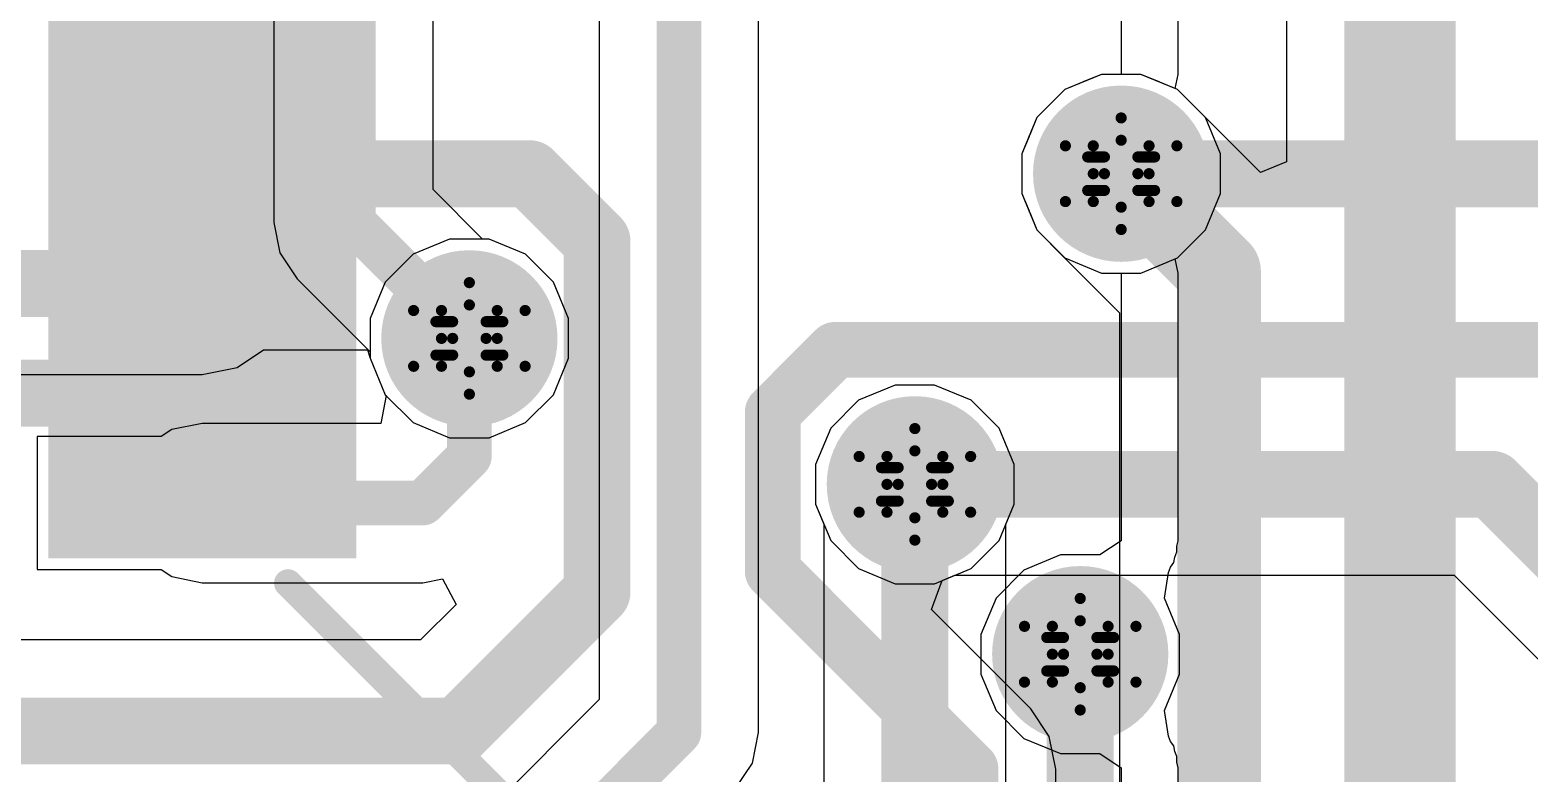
# Model space of a CAD drawing. Header units: inches. Extents: x -2.7 to 10.9, y -2.9 to 7.4.
# Drawn here: x 1.6063 to 1.8752, y -0.2374 to -0.1042 of the extents above; entities that cross this region are included whole.
import ezdxf

# ---------------------------------------------------------------- set-up
doc = ezdxf.new("R2010")
doc.units = ezdxf.units.IN
doc.header["$MEASUREMENT"] = 0
for name, color, linetype in [('Bottom Layer', 5, 'Continuous'), ('Bottom Overlay', 54, 'Continuous'), ('Bottom Paste', 16, 'Continuous'), ('Bottom Solder', 6, 'Continuous'), ('Drill Drawing', 1, 'Continuous'), ('Layer 2', 16, 'Continuous'), ('Layer 3', 76, 'Continuous'), ('Top Layer', 1, 'Continuous'), ('Top Solder', 216, 'Continuous'), ('Via Holes', 16, 'Continuous')]:
    doc.layers.add(name, color=color, linetype=linetype)

# ---------------------------------------------------------------- blocks, each defined once
blk = doc.blocks.new('64_LQFP__10_10__B_129')
at = {"layer": 'Bottom Layer'}
for points in [[(-0.14173, 0.25), (-0.14173, 0.20276), (-0.15354, 0.20276), (-0.15354, 0.25)], [(-0.12205, 0.25), (-0.12205, 0.20276), (-0.13386, 0.20276), (-0.13386, 0.25)], [(-0.10236, 0.25), (-0.10236, 0.20276), (-0.11417, 0.20276), (-0.11417, 0.25)], [(-0.08268, 0.25), (-0.08268, 0.20276), (-0.09449, 0.20276), (-0.09449, 0.25)], [(-0.06299, 0.25), (-0.06299, 0.20276), (-0.0748, 0.20276), (-0.0748, 0.25)]]:
    blk.add_hatch(color=5, dxfattribs=at).paths.add_polyline_path(points)
at = {"layer": 'Bottom Paste'}
for points in [[(-0.14173, 0.25), (-0.14173, 0.20276), (-0.15354, 0.20276), (-0.15354, 0.25)], [(-0.12205, 0.25), (-0.12205, 0.20276), (-0.13386, 0.20276), (-0.13386, 0.25)], [(-0.10236, 0.25), (-0.10236, 0.20276), (-0.11417, 0.20276), (-0.11417, 0.25)], [(-0.08268, 0.25), (-0.08268, 0.20276), (-0.09449, 0.20276), (-0.09449, 0.25)], [(-0.06299, 0.25), (-0.06299, 0.20276), (-0.0748, 0.20276), (-0.0748, 0.25)]]:
    blk.add_hatch(color=16, dxfattribs=at).paths.add_polyline_path(points)
at = {"layer": 'Bottom Solder'}
for points in [[(-0.13773, 0.254), (-0.13773, 0.19876), (-0.15754, 0.19876), (-0.15754, 0.254)], [(-0.11805, 0.254), (-0.11805, 0.19876), (-0.13786, 0.19876), (-0.13786, 0.254)], [(-0.09836, 0.254), (-0.09836, 0.19876), (-0.11817, 0.19876), (-0.11817, 0.254)], [(-0.07868, 0.254), (-0.07868, 0.19876), (-0.09849, 0.19876), (-0.09849, 0.254)], [(-0.05899, 0.254), (-0.05899, 0.19876), (-0.0788, 0.19876), (-0.0788, 0.254)]]:
    blk.add_hatch(color=6, dxfattribs=at).paths.add_polyline_path(points)
at = {"layer": 'Bottom Overlay'}
blk.add_lwpolyline([(-0.162, 0.211, 0.005, 0.005, 0), (-0.208, 0.165, 0.005, 0.005, 0)], format="xyseb", dxfattribs=at)
blk.add_lwpolyline([(-0.16325, 0.211, 0.0025, 0.0025, 1), (-0.16075, 0.211, 0.0025, 0.0025, 1)], format="xyseb", close=True, dxfattribs=at)

msp = doc.modelspace()

# ---------------------------------------------------------------- hatches: boundary and pattern name
at = {"layer": 'Bottom Layer'}
h = msp.add_hatch(color=5, dxfattribs=at)
edge = h.paths.add_edge_path()
edge.add_arc((1.802, -0.12998), 0.01181, 0, 360)
h = msp.add_hatch(color=5, dxfattribs=at)
edge = h.paths.add_edge_path()
edge.add_arc((1.68509, -0.15951), 0.01181, 0, 360)
h = msp.add_hatch(color=5, dxfattribs=at)
edge = h.paths.add_edge_path()
edge.add_arc((1.765, -0.18568), 0.01181, 0, 360)
h = msp.add_hatch(color=5, dxfattribs=at)
edge = h.paths.add_edge_path()
edge.add_arc((1.79466, -0.21614), 0.01181, 0, 360)
at = {"layer": 'Bottom Solder'}
h = msp.add_hatch(color=6, dxfattribs=at)
edge = h.paths.add_edge_path()
edge.add_arc((1.802, -0.12998), 0.01581, 0, 360)
h = msp.add_hatch(color=6, dxfattribs=at)
edge = h.paths.add_edge_path()
edge.add_arc((1.68509, -0.15951), 0.01581, 0, 360)
h = msp.add_hatch(color=6, dxfattribs=at)
edge = h.paths.add_edge_path()
edge.add_arc((1.765, -0.18568), 0.01581, 0, 360)
h = msp.add_hatch(color=6, dxfattribs=at)
edge = h.paths.add_edge_path()
edge.add_arc((1.79466, -0.21614), 0.01581, 0, 360)
at = {"layer": 'Layer 2'}
h = msp.add_hatch(color=16, dxfattribs=at)
edge = h.paths.add_edge_path()
edge.add_arc((1.802, -0.12998), 0.01181, 0, 360)
h = msp.add_hatch(color=16, dxfattribs=at)
edge = h.paths.add_edge_path()
edge.add_arc((1.68509, -0.15951), 0.01181, 0, 360)
h = msp.add_hatch(color=16, dxfattribs=at)
edge = h.paths.add_edge_path()
edge.add_arc((1.765, -0.18568), 0.01181, 0, 360)
h = msp.add_hatch(color=16, dxfattribs=at)
edge = h.paths.add_edge_path()
edge.add_arc((1.79466, -0.21614), 0.01181, 0, 360)
at = {"layer": 'Layer 3'}
h = msp.add_hatch(color=76, dxfattribs=at)
edge = h.paths.add_edge_path()
edge.add_arc((1.802, -0.12998), 0.01181, 0, 360)
h = msp.add_hatch(color=76, dxfattribs=at)
edge = h.paths.add_edge_path()
edge.add_arc((1.68509, -0.15951), 0.01181, 0, 360)
h = msp.add_hatch(color=76, dxfattribs=at)
edge = h.paths.add_edge_path()
edge.add_arc((1.765, -0.18568), 0.01181, 0, 360)
h = msp.add_hatch(color=76, dxfattribs=at)
edge = h.paths.add_edge_path()
edge.add_arc((1.79466, -0.21614), 0.01181, 0, 360)
at = {"layer": 'Top Layer'}
h = msp.add_hatch(color=1, dxfattribs=at)
edge = h.paths.add_edge_path()
edge.add_arc((1.802, -0.12998), 0.01181, 0, 360)
h = msp.add_hatch(color=1, dxfattribs=at)
edge = h.paths.add_edge_path()
edge.add_arc((1.68509, -0.15951), 0.01181, 0, 360)
h = msp.add_hatch(color=1, dxfattribs=at)
edge = h.paths.add_edge_path()
edge.add_arc((1.765, -0.18568), 0.01181, 0, 360)
h = msp.add_hatch(color=1, dxfattribs=at)
edge = h.paths.add_edge_path()
edge.add_arc((1.79466, -0.21614), 0.01181, 0, 360)
at = {"layer": 'Top Solder'}
h = msp.add_hatch(color=216, dxfattribs=at)
edge = h.paths.add_edge_path()
edge.add_arc((1.802, -0.12998), 0.01581, 0, 360)
h = msp.add_hatch(color=216, dxfattribs=at)
edge = h.paths.add_edge_path()
edge.add_arc((1.68509, -0.15951), 0.01581, 0, 360)
h = msp.add_hatch(color=216, dxfattribs=at)
edge = h.paths.add_edge_path()
edge.add_arc((1.765, -0.18568), 0.01581, 0, 360)
h = msp.add_hatch(color=216, dxfattribs=at)
edge = h.paths.add_edge_path()
edge.add_arc((1.79466, -0.21614), 0.01581, 0, 360)
at = {"layer": 'Via Holes'}
h = msp.add_hatch(color=7, dxfattribs=at)
edge = h.paths.add_edge_path()
edge.add_arc((1.802, -0.12998), 0.00591, 0, 360)
h = msp.add_hatch(color=7, dxfattribs=at)
edge = h.paths.add_edge_path()
edge.add_arc((1.68509, -0.15951), 0.00591, 0, 360)
h = msp.add_hatch(color=7, dxfattribs=at)
edge = h.paths.add_edge_path()
edge.add_arc((1.765, -0.18568), 0.00591, 0, 360)
h = msp.add_hatch(color=7, dxfattribs=at)
edge = h.paths.add_edge_path()
edge.add_arc((1.79466, -0.21614), 0.00591, 0, 360)

# ---------------------------------------------------------------- linework, layer by layer
at = {"layer": 'Bottom Layer'}
for p, q in [((1.64342, -0.16474), (1.64816, -0.16157)), ((1.64816, -0.16157), (1.6668, -0.16157)), ((1.6668, -0.16157), (1.66727, -0.16306)), ((1.66727, -0.16306), (1.66999, -0.1696)), ((1.57356, -0.16598), (1.63718, -0.16598)), ((1.63718, -0.16598), (1.64342, -0.16474)), ((1.67015, -0.16976), (1.66921, -0.17476)), ((1.66999, -0.1696), (1.67015, -0.16976)), ((1.63718, -0.17476), (1.63172, -0.17585)), ((1.66921, -0.17476), (1.63718, -0.17476)), ((1.6298, -0.17713), (1.60756, -0.17713)), ((1.60756, -0.17713), (1.60756, -0.20094)), ((1.63172, -0.17585), (1.6298, -0.17713)), ((1.60756, -0.20094), (1.6298, -0.20094)), ((1.6298, -0.20094), (1.63172, -0.20223)), ((1.63172, -0.20223), (1.63718, -0.20331)), ((1.63718, -0.20331), (1.67673, -0.20331)), ((1.67673, -0.20331), (1.68025, -0.20261)), ((1.67673, -0.20331), (1.67673, -0.20331)), ((1.68025, -0.20261), (1.68272, -0.20722)), ((1.768, -0.20811), (1.76989, -0.20293)), ((1.76989, -0.20293), (1.77216, -0.20199)), ((1.77216, -0.20199), (1.86175, -0.20199)), ((1.86175, -0.20199), (1.87677, -0.21701)), ((1.68272, -0.20722), (1.67635, -0.21358)), ((1.78579, -0.22591), (1.768, -0.20811)), ((1.67635, -0.21358), (1.49018, -0.21358)), ((1.7891, -0.23087), (1.78579, -0.22591)), ((1.79027, -0.23672), (1.7891, -0.23087)), ((1.79027, -0.26778), (1.79027, -0.23672))]:
    msp.add_line(p, q, dxfattribs=at)
for points in [[(1.63718, -0.12998, 0.012, 0.012, 0), (1.6959, -0.12998, 0.012, 0.012, 0)], [(1.6959, -0.12998, 0.012, 0.012, 0), (1.70798, -0.14207, 0.012, 0.012, 0)], [(1.802, -0.12998, 0.012, 0.012, 0), (1.90216, -0.12998, 0.012, 0.012, 0)], [(1.70798, -0.20502, 0.012, 0.012, 0), (1.70798, -0.14207, 0.012, 0.012, 0)], [(1.55856, -0.14967, 0.012, 0.012, 0), (1.63718, -0.14967, 0.012, 0.012, 0)], [(1.68509, -0.18068, 0.008, 0.008, 0), (1.68509, -0.15951, 0.008, 0.008, 0)], [(1.7395, -0.17278, 0.01, 0.01, 0), (1.75071, -0.16156, 0.01, 0.01, 0)], [(1.75071, -0.16156, 0.01, 0.01, 0), (2.02798, -0.16156, 0.01, 0.01, 0)], [(1.599, -0.16935, 0.012, 0.012, 0), (1.63718, -0.16935, 0.012, 0.012, 0)], [(1.7395, -0.20124, 0.01, 0.01, 0), (1.7395, -0.17278, 0.01, 0.01, 0)], [(1.67673, -0.18904, 0.008, 0.008, 0), (1.68509, -0.18068, 0.008, 0.008, 0)], [(1.765, -0.18568, 0.012, 0.012, 0), (1.86851, -0.18568, 0.012, 0.012, 0)], [(1.86851, -0.18568, 0.012, 0.012, 0), (1.89309, -0.21026, 0.012, 0.012, 0)], [(1.63718, -0.18904, 0.008, 0.008, 0), (1.67673, -0.18904, 0.008, 0.008, 0)], [(1.7395, -0.20124, 0.01, 0.01, 0), (1.77498, -0.23672, 0.01, 0.01, 0)], [(1.68311, -0.2299, 0.012, 0.012, 0), (1.70798, -0.20502, 0.012, 0.012, 0)], [(1.79466, -0.26778, 0.012, 0.012, 0), (1.79466, -0.21614, 0.012, 0.012, 0)], [(1.48342, -0.2299, 0.012, 0.012, 0), (1.68311, -0.2299, 0.012, 0.012, 0)], [(1.77498, -0.26778, 0.01, 0.01, 0), (1.77498, -0.23672, 0.01, 0.01, 0)]]:
    msp.add_lwpolyline(points, format="xyseb", dxfattribs=at)
for points in [[(1.63418, -0.12998, 0.006, 0.006, 1), (1.64018, -0.12998, 0.006, 0.006, 1)], [(1.6929, -0.12998, 0.006, 0.006, 1), (1.6989, -0.12998, 0.006, 0.006, 1)], [(1.6929, -0.12998, 0.006, 0.006, 1), (1.6989, -0.12998, 0.006, 0.006, 1)], [(1.799, -0.12998, 0.006, 0.006, 1), (1.805, -0.12998, 0.006, 0.006, 1)], [(1.70498, -0.14207, 0.006, 0.006, 1), (1.71098, -0.14207, 0.006, 0.006, 1)], [(1.70498, -0.14207, 0.006, 0.006, 1), (1.71098, -0.14207, 0.006, 0.006, 1)], [(1.63418, -0.14967, 0.006, 0.006, 1), (1.64018, -0.14967, 0.006, 0.006, 1)], [(1.68309, -0.15951, 0.004, 0.004, 1), (1.68709, -0.15951, 0.004, 0.004, 1)], [(1.74821, -0.16156, 0.005, 0.005, 1), (1.75321, -0.16156, 0.005, 0.005, 1)], [(1.74821, -0.16156, 0.005, 0.005, 1), (1.75321, -0.16156, 0.005, 0.005, 1)], [(1.63418, -0.16935, 0.006, 0.006, 1), (1.64018, -0.16935, 0.006, 0.006, 1)], [(1.737, -0.17278, 0.005, 0.005, 1), (1.742, -0.17278, 0.005, 0.005, 1)], [(1.737, -0.17278, 0.005, 0.005, 1), (1.742, -0.17278, 0.005, 0.005, 1)], [(1.68309, -0.18068, 0.004, 0.004, 1), (1.68709, -0.18068, 0.004, 0.004, 1)], [(1.68309, -0.18068, 0.004, 0.004, 1), (1.68709, -0.18068, 0.004, 0.004, 1)], [(1.762, -0.18568, 0.006, 0.006, 1), (1.768, -0.18568, 0.006, 0.006, 1)], [(1.86551, -0.18568, 0.006, 0.006, 1), (1.87151, -0.18568, 0.006, 0.006, 1)], [(1.86551, -0.18568, 0.006, 0.006, 1), (1.87151, -0.18568, 0.006, 0.006, 1)], [(1.63518, -0.18904, 0.004, 0.004, 1), (1.63918, -0.18904, 0.004, 0.004, 1)], [(1.67473, -0.18904, 0.004, 0.004, 1), (1.67873, -0.18904, 0.004, 0.004, 1)], [(1.67473, -0.18904, 0.004, 0.004, 1), (1.67873, -0.18904, 0.004, 0.004, 1)], [(1.737, -0.20124, 0.005, 0.005, 1), (1.742, -0.20124, 0.005, 0.005, 1)], [(1.737, -0.20124, 0.005, 0.005, 1), (1.742, -0.20124, 0.005, 0.005, 1)], [(1.70498, -0.20502, 0.006, 0.006, 1), (1.71098, -0.20502, 0.006, 0.006, 1)], [(1.70498, -0.20502, 0.006, 0.006, 1), (1.71098, -0.20502, 0.006, 0.006, 1)], [(1.79166, -0.21614, 0.006, 0.006, 1), (1.79766, -0.21614, 0.006, 0.006, 1)], [(1.68011, -0.2299, 0.006, 0.006, 1), (1.68611, -0.2299, 0.006, 0.006, 1)], [(1.68011, -0.2299, 0.006, 0.006, 1), (1.68611, -0.2299, 0.006, 0.006, 1)], [(1.77248, -0.23672, 0.005, 0.005, 1), (1.77748, -0.23672, 0.005, 0.005, 1)], [(1.77248, -0.23672, 0.005, 0.005, 1), (1.77748, -0.23672, 0.005, 0.005, 1)]]:
    msp.add_lwpolyline(points, format="xyseb", close=True, dxfattribs=at)
at = {"layer": 'Drill Drawing'}
for points in [[(1.797, -0.12498, 0.002, 0.002, 0), (1.802, -0.11998, 0.002, 0.002, 0)], [(1.802, -0.11998, 0.002, 0.002, 0), (1.807, -0.12498, 0.002, 0.002, 0)], [(1.799, -0.12698, 0.002, 0.002, 0), (1.802, -0.12398, 0.002, 0.002, 0)], [(1.802, -0.12398, 0.002, 0.002, 0), (1.805, -0.12698, 0.002, 0.002, 0)], [(1.792, -0.12498, 0.002, 0.002, 0), (1.797, -0.12998, 0.002, 0.002, 0)], [(1.792, -0.12498, 0.002, 0.002, 0), (1.797, -0.12498, 0.002, 0.002, 0)], [(1.796, -0.12698, 0.002, 0.002, 0), (1.799, -0.12998, 0.002, 0.002, 0)], [(1.796, -0.12698, 0.002, 0.002, 0), (1.799, -0.12698, 0.002, 0.002, 0)], [(1.805, -0.12698, 0.002, 0.002, 0), (1.808, -0.12698, 0.002, 0.002, 0)], [(1.805, -0.12998, 0.002, 0.002, 0), (1.808, -0.12698, 0.002, 0.002, 0)], [(1.807, -0.12498, 0.002, 0.002, 0), (1.812, -0.12498, 0.002, 0.002, 0)], [(1.807, -0.12998, 0.002, 0.002, 0), (1.812, -0.12498, 0.002, 0.002, 0)], [(1.792, -0.13498, 0.002, 0.002, 0), (1.797, -0.12998, 0.002, 0.002, 0)], [(1.796, -0.13298, 0.002, 0.002, 0), (1.799, -0.12998, 0.002, 0.002, 0)], [(1.805, -0.12998, 0.002, 0.002, 0), (1.808, -0.13298, 0.002, 0.002, 0)], [(1.807, -0.12998, 0.002, 0.002, 0), (1.812, -0.13498, 0.002, 0.002, 0)], [(1.792, -0.13498, 0.002, 0.002, 0), (1.797, -0.13498, 0.002, 0.002, 0)], [(1.796, -0.13298, 0.002, 0.002, 0), (1.799, -0.13298, 0.002, 0.002, 0)], [(1.797, -0.13498, 0.002, 0.002, 0), (1.802, -0.13998, 0.002, 0.002, 0)], [(1.799, -0.13298, 0.002, 0.002, 0), (1.802, -0.13598, 0.002, 0.002, 0)], [(1.802, -0.13598, 0.002, 0.002, 0), (1.805, -0.13298, 0.002, 0.002, 0)], [(1.802, -0.13998, 0.002, 0.002, 0), (1.807, -0.13498, 0.002, 0.002, 0)], [(1.805, -0.13298, 0.002, 0.002, 0), (1.808, -0.13298, 0.002, 0.002, 0)], [(1.807, -0.13498, 0.002, 0.002, 0), (1.812, -0.13498, 0.002, 0.002, 0)], [(1.68009, -0.15451, 0.002, 0.002, 0), (1.68509, -0.14951, 0.002, 0.002, 0)], [(1.68509, -0.14951, 0.002, 0.002, 0), (1.69009, -0.15451, 0.002, 0.002, 0)], [(1.68209, -0.15651, 0.002, 0.002, 0), (1.68509, -0.15351, 0.002, 0.002, 0)], [(1.68509, -0.15351, 0.002, 0.002, 0), (1.68809, -0.15651, 0.002, 0.002, 0)], [(1.67509, -0.15451, 0.002, 0.002, 0), (1.68009, -0.15951, 0.002, 0.002, 0)], [(1.67509, -0.15451, 0.002, 0.002, 0), (1.68009, -0.15451, 0.002, 0.002, 0)], [(1.67909, -0.15651, 0.002, 0.002, 0), (1.68209, -0.15951, 0.002, 0.002, 0)], [(1.67909, -0.15651, 0.002, 0.002, 0), (1.68209, -0.15651, 0.002, 0.002, 0)], [(1.68809, -0.15651, 0.002, 0.002, 0), (1.69109, -0.15651, 0.002, 0.002, 0)], [(1.68809, -0.15951, 0.002, 0.002, 0), (1.69109, -0.15651, 0.002, 0.002, 0)], [(1.69009, -0.15451, 0.002, 0.002, 0), (1.69509, -0.15451, 0.002, 0.002, 0)], [(1.69009, -0.15951, 0.002, 0.002, 0), (1.69509, -0.15451, 0.002, 0.002, 0)], [(1.67509, -0.16451, 0.002, 0.002, 0), (1.68009, -0.15951, 0.002, 0.002, 0)], [(1.67909, -0.16251, 0.002, 0.002, 0), (1.68209, -0.15951, 0.002, 0.002, 0)], [(1.68809, -0.15951, 0.002, 0.002, 0), (1.69109, -0.16251, 0.002, 0.002, 0)], [(1.69009, -0.15951, 0.002, 0.002, 0), (1.69509, -0.16451, 0.002, 0.002, 0)], [(1.67509, -0.16451, 0.002, 0.002, 0), (1.68009, -0.16451, 0.002, 0.002, 0)], [(1.67909, -0.16251, 0.002, 0.002, 0), (1.68209, -0.16251, 0.002, 0.002, 0)], [(1.68009, -0.16451, 0.002, 0.002, 0), (1.68509, -0.16951, 0.002, 0.002, 0)], [(1.68209, -0.16251, 0.002, 0.002, 0), (1.68509, -0.16551, 0.002, 0.002, 0)], [(1.68509, -0.16551, 0.002, 0.002, 0), (1.68809, -0.16251, 0.002, 0.002, 0)], [(1.68509, -0.16951, 0.002, 0.002, 0), (1.69009, -0.16451, 0.002, 0.002, 0)], [(1.68809, -0.16251, 0.002, 0.002, 0), (1.69109, -0.16251, 0.002, 0.002, 0)], [(1.69009, -0.16451, 0.002, 0.002, 0), (1.69509, -0.16451, 0.002, 0.002, 0)], [(1.76, -0.18068, 0.002, 0.002, 0), (1.765, -0.17568, 0.002, 0.002, 0)], [(1.765, -0.17568, 0.002, 0.002, 0), (1.77, -0.18068, 0.002, 0.002, 0)], [(1.755, -0.18068, 0.002, 0.002, 0), (1.76, -0.18568, 0.002, 0.002, 0)], [(1.755, -0.18068, 0.002, 0.002, 0), (1.76, -0.18068, 0.002, 0.002, 0)], [(1.762, -0.18268, 0.002, 0.002, 0), (1.765, -0.17968, 0.002, 0.002, 0)], [(1.765, -0.17968, 0.002, 0.002, 0), (1.768, -0.18268, 0.002, 0.002, 0)], [(1.77, -0.18068, 0.002, 0.002, 0), (1.775, -0.18068, 0.002, 0.002, 0)], [(1.77, -0.18568, 0.002, 0.002, 0), (1.775, -0.18068, 0.002, 0.002, 0)], [(1.759, -0.18268, 0.002, 0.002, 0), (1.762, -0.18568, 0.002, 0.002, 0)], [(1.759, -0.18268, 0.002, 0.002, 0), (1.762, -0.18268, 0.002, 0.002, 0)], [(1.768, -0.18268, 0.002, 0.002, 0), (1.771, -0.18268, 0.002, 0.002, 0)], [(1.768, -0.18568, 0.002, 0.002, 0), (1.771, -0.18268, 0.002, 0.002, 0)], [(1.755, -0.19068, 0.002, 0.002, 0), (1.76, -0.18568, 0.002, 0.002, 0)], [(1.759, -0.18868, 0.002, 0.002, 0), (1.762, -0.18568, 0.002, 0.002, 0)], [(1.768, -0.18568, 0.002, 0.002, 0), (1.771, -0.18868, 0.002, 0.002, 0)], [(1.77, -0.18568, 0.002, 0.002, 0), (1.775, -0.19068, 0.002, 0.002, 0)], [(1.759, -0.18868, 0.002, 0.002, 0), (1.762, -0.18868, 0.002, 0.002, 0)], [(1.762, -0.18868, 0.002, 0.002, 0), (1.765, -0.19168, 0.002, 0.002, 0)], [(1.765, -0.19168, 0.002, 0.002, 0), (1.768, -0.18868, 0.002, 0.002, 0)], [(1.768, -0.18868, 0.002, 0.002, 0), (1.771, -0.18868, 0.002, 0.002, 0)], [(1.755, -0.19068, 0.002, 0.002, 0), (1.76, -0.19068, 0.002, 0.002, 0)], [(1.76, -0.19068, 0.002, 0.002, 0), (1.765, -0.19568, 0.002, 0.002, 0)], [(1.765, -0.19568, 0.002, 0.002, 0), (1.77, -0.19068, 0.002, 0.002, 0)], [(1.77, -0.19068, 0.002, 0.002, 0), (1.775, -0.19068, 0.002, 0.002, 0)], [(1.78966, -0.21114, 0.002, 0.002, 0), (1.79466, -0.20614, 0.002, 0.002, 0)], [(1.79466, -0.20614, 0.002, 0.002, 0), (1.79966, -0.21114, 0.002, 0.002, 0)], [(1.79166, -0.21314, 0.002, 0.002, 0), (1.79466, -0.21014, 0.002, 0.002, 0)], [(1.79466, -0.21014, 0.002, 0.002, 0), (1.79766, -0.21314, 0.002, 0.002, 0)], [(1.78466, -0.21114, 0.002, 0.002, 0), (1.78966, -0.21614, 0.002, 0.002, 0)], [(1.78466, -0.21114, 0.002, 0.002, 0), (1.78966, -0.21114, 0.002, 0.002, 0)], [(1.78866, -0.21314, 0.002, 0.002, 0), (1.79166, -0.21614, 0.002, 0.002, 0)], [(1.78866, -0.21314, 0.002, 0.002, 0), (1.79166, -0.21314, 0.002, 0.002, 0)], [(1.79766, -0.21314, 0.002, 0.002, 0), (1.80066, -0.21314, 0.002, 0.002, 0)], [(1.79766, -0.21614, 0.002, 0.002, 0), (1.80066, -0.21314, 0.002, 0.002, 0)], [(1.79966, -0.21114, 0.002, 0.002, 0), (1.80466, -0.21114, 0.002, 0.002, 0)], [(1.79966, -0.21614, 0.002, 0.002, 0), (1.80466, -0.21114, 0.002, 0.002, 0)], [(1.78466, -0.22114, 0.002, 0.002, 0), (1.78966, -0.21614, 0.002, 0.002, 0)], [(1.78866, -0.21914, 0.002, 0.002, 0), (1.79166, -0.21614, 0.002, 0.002, 0)], [(1.79766, -0.21614, 0.002, 0.002, 0), (1.80066, -0.21914, 0.002, 0.002, 0)], [(1.79966, -0.21614, 0.002, 0.002, 0), (1.80466, -0.22114, 0.002, 0.002, 0)], [(1.78466, -0.22114, 0.002, 0.002, 0), (1.78966, -0.22114, 0.002, 0.002, 0)], [(1.78866, -0.21914, 0.002, 0.002, 0), (1.79166, -0.21914, 0.002, 0.002, 0)], [(1.78966, -0.22114, 0.002, 0.002, 0), (1.79466, -0.22614, 0.002, 0.002, 0)], [(1.79166, -0.21914, 0.002, 0.002, 0), (1.79466, -0.22214, 0.002, 0.002, 0)], [(1.79466, -0.22214, 0.002, 0.002, 0), (1.79766, -0.21914, 0.002, 0.002, 0)], [(1.79466, -0.22614, 0.002, 0.002, 0), (1.79966, -0.22114, 0.002, 0.002, 0)], [(1.79766, -0.21914, 0.002, 0.002, 0), (1.80066, -0.21914, 0.002, 0.002, 0)], [(1.79966, -0.22114, 0.002, 0.002, 0), (1.80466, -0.22114, 0.002, 0.002, 0)]]:
    msp.add_lwpolyline(points, format="xyseb", dxfattribs=at)
for points in [[(1.8015, -0.11998, 0.001, 0.001, 1), (1.8025, -0.11998, 0.001, 0.001, 1)], [(1.8015, -0.11998, 0.001, 0.001, 1), (1.8025, -0.11998, 0.001, 0.001, 1)], [(1.8015, -0.12398, 0.001, 0.001, 1), (1.8025, -0.12398, 0.001, 0.001, 1)], [(1.8015, -0.12398, 0.001, 0.001, 1), (1.8025, -0.12398, 0.001, 0.001, 1)], [(1.7915, -0.12498, 0.001, 0.001, 1), (1.7925, -0.12498, 0.001, 0.001, 1)], [(1.7915, -0.12498, 0.001, 0.001, 1), (1.7925, -0.12498, 0.001, 0.001, 1)], [(1.7955, -0.12698, 0.001, 0.001, 1), (1.7965, -0.12698, 0.001, 0.001, 1)], [(1.7955, -0.12698, 0.001, 0.001, 1), (1.7965, -0.12698, 0.001, 0.001, 1)], [(1.7965, -0.12498, 0.001, 0.001, 1), (1.7975, -0.12498, 0.001, 0.001, 1)], [(1.7965, -0.12498, 0.001, 0.001, 1), (1.7975, -0.12498, 0.001, 0.001, 1)], [(1.7985, -0.12698, 0.001, 0.001, 1), (1.7995, -0.12698, 0.001, 0.001, 1)], [(1.7985, -0.12698, 0.001, 0.001, 1), (1.7995, -0.12698, 0.001, 0.001, 1)], [(1.8045, -0.12698, 0.001, 0.001, 1), (1.8055, -0.12698, 0.001, 0.001, 1)], [(1.8045, -0.12698, 0.001, 0.001, 1), (1.8055, -0.12698, 0.001, 0.001, 1)], [(1.8065, -0.12498, 0.001, 0.001, 1), (1.8075, -0.12498, 0.001, 0.001, 1)], [(1.8065, -0.12498, 0.001, 0.001, 1), (1.8075, -0.12498, 0.001, 0.001, 1)], [(1.8075, -0.12698, 0.001, 0.001, 1), (1.8085, -0.12698, 0.001, 0.001, 1)], [(1.8075, -0.12698, 0.001, 0.001, 1), (1.8085, -0.12698, 0.001, 0.001, 1)], [(1.8115, -0.12498, 0.001, 0.001, 1), (1.8125, -0.12498, 0.001, 0.001, 1)], [(1.8115, -0.12498, 0.001, 0.001, 1), (1.8125, -0.12498, 0.001, 0.001, 1)], [(1.7965, -0.12998, 0.001, 0.001, 1), (1.7975, -0.12998, 0.001, 0.001, 1)], [(1.7965, -0.12998, 0.001, 0.001, 1), (1.7975, -0.12998, 0.001, 0.001, 1)], [(1.7985, -0.12998, 0.001, 0.001, 1), (1.7995, -0.12998, 0.001, 0.001, 1)], [(1.7985, -0.12998, 0.001, 0.001, 1), (1.7995, -0.12998, 0.001, 0.001, 1)], [(1.8045, -0.12998, 0.001, 0.001, 1), (1.8055, -0.12998, 0.001, 0.001, 1)], [(1.8045, -0.12998, 0.001, 0.001, 1), (1.8055, -0.12998, 0.001, 0.001, 1)], [(1.8065, -0.12998, 0.001, 0.001, 1), (1.8075, -0.12998, 0.001, 0.001, 1)], [(1.8065, -0.12998, 0.001, 0.001, 1), (1.8075, -0.12998, 0.001, 0.001, 1)], [(1.7915, -0.13498, 0.001, 0.001, 1), (1.7925, -0.13498, 0.001, 0.001, 1)], [(1.7915, -0.13498, 0.001, 0.001, 1), (1.7925, -0.13498, 0.001, 0.001, 1)], [(1.7955, -0.13298, 0.001, 0.001, 1), (1.7965, -0.13298, 0.001, 0.001, 1)], [(1.7955, -0.13298, 0.001, 0.001, 1), (1.7965, -0.13298, 0.001, 0.001, 1)], [(1.7965, -0.13498, 0.001, 0.001, 1), (1.7975, -0.13498, 0.001, 0.001, 1)], [(1.7965, -0.13498, 0.001, 0.001, 1), (1.7975, -0.13498, 0.001, 0.001, 1)], [(1.7985, -0.13298, 0.001, 0.001, 1), (1.7995, -0.13298, 0.001, 0.001, 1)], [(1.7985, -0.13298, 0.001, 0.001, 1), (1.7995, -0.13298, 0.001, 0.001, 1)], [(1.8045, -0.13298, 0.001, 0.001, 1), (1.8055, -0.13298, 0.001, 0.001, 1)], [(1.8045, -0.13298, 0.001, 0.001, 1), (1.8055, -0.13298, 0.001, 0.001, 1)], [(1.8065, -0.13498, 0.001, 0.001, 1), (1.8075, -0.13498, 0.001, 0.001, 1)], [(1.8065, -0.13498, 0.001, 0.001, 1), (1.8075, -0.13498, 0.001, 0.001, 1)], [(1.8075, -0.13298, 0.001, 0.001, 1), (1.8085, -0.13298, 0.001, 0.001, 1)], [(1.8075, -0.13298, 0.001, 0.001, 1), (1.8085, -0.13298, 0.001, 0.001, 1)], [(1.8115, -0.13498, 0.001, 0.001, 1), (1.8125, -0.13498, 0.001, 0.001, 1)], [(1.8115, -0.13498, 0.001, 0.001, 1), (1.8125, -0.13498, 0.001, 0.001, 1)], [(1.8015, -0.13598, 0.001, 0.001, 1), (1.8025, -0.13598, 0.001, 0.001, 1)], [(1.8015, -0.13598, 0.001, 0.001, 1), (1.8025, -0.13598, 0.001, 0.001, 1)], [(1.8015, -0.13998, 0.001, 0.001, 1), (1.8025, -0.13998, 0.001, 0.001, 1)], [(1.8015, -0.13998, 0.001, 0.001, 1), (1.8025, -0.13998, 0.001, 0.001, 1)], [(1.68459, -0.14951, 0.001, 0.001, 1), (1.68559, -0.14951, 0.001, 0.001, 1)], [(1.68459, -0.14951, 0.001, 0.001, 1), (1.68559, -0.14951, 0.001, 0.001, 1)], [(1.68459, -0.15351, 0.001, 0.001, 1), (1.68559, -0.15351, 0.001, 0.001, 1)], [(1.68459, -0.15351, 0.001, 0.001, 1), (1.68559, -0.15351, 0.001, 0.001, 1)], [(1.67459, -0.15451, 0.001, 0.001, 1), (1.67559, -0.15451, 0.001, 0.001, 1)], [(1.67459, -0.15451, 0.001, 0.001, 1), (1.67559, -0.15451, 0.001, 0.001, 1)], [(1.67859, -0.15651, 0.001, 0.001, 1), (1.67959, -0.15651, 0.001, 0.001, 1)], [(1.67859, -0.15651, 0.001, 0.001, 1), (1.67959, -0.15651, 0.001, 0.001, 1)], [(1.67959, -0.15451, 0.001, 0.001, 1), (1.68059, -0.15451, 0.001, 0.001, 1)], [(1.67959, -0.15451, 0.001, 0.001, 1), (1.68059, -0.15451, 0.001, 0.001, 1)], [(1.68159, -0.15651, 0.001, 0.001, 1), (1.68259, -0.15651, 0.001, 0.001, 1)], [(1.68159, -0.15651, 0.001, 0.001, 1), (1.68259, -0.15651, 0.001, 0.001, 1)], [(1.68759, -0.15651, 0.001, 0.001, 1), (1.68859, -0.15651, 0.001, 0.001, 1)], [(1.68759, -0.15651, 0.001, 0.001, 1), (1.68859, -0.15651, 0.001, 0.001, 1)], [(1.68959, -0.15451, 0.001, 0.001, 1), (1.69059, -0.15451, 0.001, 0.001, 1)], [(1.68959, -0.15451, 0.001, 0.001, 1), (1.69059, -0.15451, 0.001, 0.001, 1)], [(1.69059, -0.15651, 0.001, 0.001, 1), (1.69159, -0.15651, 0.001, 0.001, 1)], [(1.69059, -0.15651, 0.001, 0.001, 1), (1.69159, -0.15651, 0.001, 0.001, 1)], [(1.69459, -0.15451, 0.001, 0.001, 1), (1.69559, -0.15451, 0.001, 0.001, 1)], [(1.69459, -0.15451, 0.001, 0.001, 1), (1.69559, -0.15451, 0.001, 0.001, 1)], [(1.67959, -0.15951, 0.001, 0.001, 1), (1.68059, -0.15951, 0.001, 0.001, 1)], [(1.67959, -0.15951, 0.001, 0.001, 1), (1.68059, -0.15951, 0.001, 0.001, 1)], [(1.68159, -0.15951, 0.001, 0.001, 1), (1.68259, -0.15951, 0.001, 0.001, 1)], [(1.68159, -0.15951, 0.001, 0.001, 1), (1.68259, -0.15951, 0.001, 0.001, 1)], [(1.68759, -0.15951, 0.001, 0.001, 1), (1.68859, -0.15951, 0.001, 0.001, 1)], [(1.68759, -0.15951, 0.001, 0.001, 1), (1.68859, -0.15951, 0.001, 0.001, 1)], [(1.68959, -0.15951, 0.001, 0.001, 1), (1.69059, -0.15951, 0.001, 0.001, 1)], [(1.68959, -0.15951, 0.001, 0.001, 1), (1.69059, -0.15951, 0.001, 0.001, 1)], [(1.67459, -0.16451, 0.001, 0.001, 1), (1.67559, -0.16451, 0.001, 0.001, 1)], [(1.67459, -0.16451, 0.001, 0.001, 1), (1.67559, -0.16451, 0.001, 0.001, 1)], [(1.67859, -0.16251, 0.001, 0.001, 1), (1.67959, -0.16251, 0.001, 0.001, 1)], [(1.67859, -0.16251, 0.001, 0.001, 1), (1.67959, -0.16251, 0.001, 0.001, 1)], [(1.67959, -0.16451, 0.001, 0.001, 1), (1.68059, -0.16451, 0.001, 0.001, 1)], [(1.67959, -0.16451, 0.001, 0.001, 1), (1.68059, -0.16451, 0.001, 0.001, 1)], [(1.68159, -0.16251, 0.001, 0.001, 1), (1.68259, -0.16251, 0.001, 0.001, 1)], [(1.68159, -0.16251, 0.001, 0.001, 1), (1.68259, -0.16251, 0.001, 0.001, 1)], [(1.68759, -0.16251, 0.001, 0.001, 1), (1.68859, -0.16251, 0.001, 0.001, 1)], [(1.68759, -0.16251, 0.001, 0.001, 1), (1.68859, -0.16251, 0.001, 0.001, 1)], [(1.68959, -0.16451, 0.001, 0.001, 1), (1.69059, -0.16451, 0.001, 0.001, 1)], [(1.68959, -0.16451, 0.001, 0.001, 1), (1.69059, -0.16451, 0.001, 0.001, 1)], [(1.69059, -0.16251, 0.001, 0.001, 1), (1.69159, -0.16251, 0.001, 0.001, 1)], [(1.69059, -0.16251, 0.001, 0.001, 1), (1.69159, -0.16251, 0.001, 0.001, 1)], [(1.69459, -0.16451, 0.001, 0.001, 1), (1.69559, -0.16451, 0.001, 0.001, 1)], [(1.69459, -0.16451, 0.001, 0.001, 1), (1.69559, -0.16451, 0.001, 0.001, 1)], [(1.68459, -0.16551, 0.001, 0.001, 1), (1.68559, -0.16551, 0.001, 0.001, 1)], [(1.68459, -0.16551, 0.001, 0.001, 1), (1.68559, -0.16551, 0.001, 0.001, 1)], [(1.68459, -0.16951, 0.001, 0.001, 1), (1.68559, -0.16951, 0.001, 0.001, 1)], [(1.68459, -0.16951, 0.001, 0.001, 1), (1.68559, -0.16951, 0.001, 0.001, 1)], [(1.7645, -0.17568, 0.001, 0.001, 1), (1.7655, -0.17568, 0.001, 0.001, 1)], [(1.7645, -0.17568, 0.001, 0.001, 1), (1.7655, -0.17568, 0.001, 0.001, 1)], [(1.7545, -0.18068, 0.001, 0.001, 1), (1.7555, -0.18068, 0.001, 0.001, 1)], [(1.7545, -0.18068, 0.001, 0.001, 1), (1.7555, -0.18068, 0.001, 0.001, 1)], [(1.7595, -0.18068, 0.001, 0.001, 1), (1.7605, -0.18068, 0.001, 0.001, 1)], [(1.7595, -0.18068, 0.001, 0.001, 1), (1.7605, -0.18068, 0.001, 0.001, 1)], [(1.7645, -0.17968, 0.001, 0.001, 1), (1.7655, -0.17968, 0.001, 0.001, 1)], [(1.7645, -0.17968, 0.001, 0.001, 1), (1.7655, -0.17968, 0.001, 0.001, 1)], [(1.7695, -0.18068, 0.001, 0.001, 1), (1.7705, -0.18068, 0.001, 0.001, 1)], [(1.7695, -0.18068, 0.001, 0.001, 1), (1.7705, -0.18068, 0.001, 0.001, 1)], [(1.7745, -0.18068, 0.001, 0.001, 1), (1.7755, -0.18068, 0.001, 0.001, 1)], [(1.7745, -0.18068, 0.001, 0.001, 1), (1.7755, -0.18068, 0.001, 0.001, 1)], [(1.7585, -0.18268, 0.001, 0.001, 1), (1.7595, -0.18268, 0.001, 0.001, 1)], [(1.7585, -0.18268, 0.001, 0.001, 1), (1.7595, -0.18268, 0.001, 0.001, 1)], [(1.7615, -0.18268, 0.001, 0.001, 1), (1.7625, -0.18268, 0.001, 0.001, 1)], [(1.7615, -0.18268, 0.001, 0.001, 1), (1.7625, -0.18268, 0.001, 0.001, 1)], [(1.7675, -0.18268, 0.001, 0.001, 1), (1.7685, -0.18268, 0.001, 0.001, 1)], [(1.7675, -0.18268, 0.001, 0.001, 1), (1.7685, -0.18268, 0.001, 0.001, 1)], [(1.7705, -0.18268, 0.001, 0.001, 1), (1.7715, -0.18268, 0.001, 0.001, 1)], [(1.7705, -0.18268, 0.001, 0.001, 1), (1.7715, -0.18268, 0.001, 0.001, 1)], [(1.7595, -0.18568, 0.001, 0.001, 1), (1.7605, -0.18568, 0.001, 0.001, 1)], [(1.7595, -0.18568, 0.001, 0.001, 1), (1.7605, -0.18568, 0.001, 0.001, 1)], [(1.7615, -0.18568, 0.001, 0.001, 1), (1.7625, -0.18568, 0.001, 0.001, 1)], [(1.7615, -0.18568, 0.001, 0.001, 1), (1.7625, -0.18568, 0.001, 0.001, 1)], [(1.7675, -0.18568, 0.001, 0.001, 1), (1.7685, -0.18568, 0.001, 0.001, 1)], [(1.7675, -0.18568, 0.001, 0.001, 1), (1.7685, -0.18568, 0.001, 0.001, 1)], [(1.7695, -0.18568, 0.001, 0.001, 1), (1.7705, -0.18568, 0.001, 0.001, 1)], [(1.7695, -0.18568, 0.001, 0.001, 1), (1.7705, -0.18568, 0.001, 0.001, 1)], [(1.7585, -0.18868, 0.001, 0.001, 1), (1.7595, -0.18868, 0.001, 0.001, 1)], [(1.7585, -0.18868, 0.001, 0.001, 1), (1.7595, -0.18868, 0.001, 0.001, 1)], [(1.7615, -0.18868, 0.001, 0.001, 1), (1.7625, -0.18868, 0.001, 0.001, 1)], [(1.7615, -0.18868, 0.001, 0.001, 1), (1.7625, -0.18868, 0.001, 0.001, 1)], [(1.7675, -0.18868, 0.001, 0.001, 1), (1.7685, -0.18868, 0.001, 0.001, 1)], [(1.7675, -0.18868, 0.001, 0.001, 1), (1.7685, -0.18868, 0.001, 0.001, 1)], [(1.7705, -0.18868, 0.001, 0.001, 1), (1.7715, -0.18868, 0.001, 0.001, 1)], [(1.7705, -0.18868, 0.001, 0.001, 1), (1.7715, -0.18868, 0.001, 0.001, 1)], [(1.7545, -0.19068, 0.001, 0.001, 1), (1.7555, -0.19068, 0.001, 0.001, 1)], [(1.7545, -0.19068, 0.001, 0.001, 1), (1.7555, -0.19068, 0.001, 0.001, 1)], [(1.7595, -0.19068, 0.001, 0.001, 1), (1.7605, -0.19068, 0.001, 0.001, 1)], [(1.7595, -0.19068, 0.001, 0.001, 1), (1.7605, -0.19068, 0.001, 0.001, 1)], [(1.7645, -0.19168, 0.001, 0.001, 1), (1.7655, -0.19168, 0.001, 0.001, 1)], [(1.7645, -0.19168, 0.001, 0.001, 1), (1.7655, -0.19168, 0.001, 0.001, 1)], [(1.7695, -0.19068, 0.001, 0.001, 1), (1.7705, -0.19068, 0.001, 0.001, 1)], [(1.7695, -0.19068, 0.001, 0.001, 1), (1.7705, -0.19068, 0.001, 0.001, 1)], [(1.7745, -0.19068, 0.001, 0.001, 1), (1.7755, -0.19068, 0.001, 0.001, 1)], [(1.7745, -0.19068, 0.001, 0.001, 1), (1.7755, -0.19068, 0.001, 0.001, 1)], [(1.7645, -0.19568, 0.001, 0.001, 1), (1.7655, -0.19568, 0.001, 0.001, 1)], [(1.7645, -0.19568, 0.001, 0.001, 1), (1.7655, -0.19568, 0.001, 0.001, 1)], [(1.79416, -0.20614, 0.001, 0.001, 1), (1.79516, -0.20614, 0.001, 0.001, 1)], [(1.79416, -0.20614, 0.001, 0.001, 1), (1.79516, -0.20614, 0.001, 0.001, 1)], [(1.79416, -0.21014, 0.001, 0.001, 1), (1.79516, -0.21014, 0.001, 0.001, 1)], [(1.79416, -0.21014, 0.001, 0.001, 1), (1.79516, -0.21014, 0.001, 0.001, 1)], [(1.78416, -0.21114, 0.001, 0.001, 1), (1.78516, -0.21114, 0.001, 0.001, 1)], [(1.78416, -0.21114, 0.001, 0.001, 1), (1.78516, -0.21114, 0.001, 0.001, 1)], [(1.78816, -0.21314, 0.001, 0.001, 1), (1.78916, -0.21314, 0.001, 0.001, 1)], [(1.78816, -0.21314, 0.001, 0.001, 1), (1.78916, -0.21314, 0.001, 0.001, 1)], [(1.78916, -0.21114, 0.001, 0.001, 1), (1.79016, -0.21114, 0.001, 0.001, 1)], [(1.78916, -0.21114, 0.001, 0.001, 1), (1.79016, -0.21114, 0.001, 0.001, 1)], [(1.79116, -0.21314, 0.001, 0.001, 1), (1.79216, -0.21314, 0.001, 0.001, 1)], [(1.79116, -0.21314, 0.001, 0.001, 1), (1.79216, -0.21314, 0.001, 0.001, 1)], [(1.79716, -0.21314, 0.001, 0.001, 1), (1.79816, -0.21314, 0.001, 0.001, 1)], [(1.79716, -0.21314, 0.001, 0.001, 1), (1.79816, -0.21314, 0.001, 0.001, 1)], [(1.79916, -0.21114, 0.001, 0.001, 1), (1.80016, -0.21114, 0.001, 0.001, 1)], [(1.79916, -0.21114, 0.001, 0.001, 1), (1.80016, -0.21114, 0.001, 0.001, 1)], [(1.80016, -0.21314, 0.001, 0.001, 1), (1.80116, -0.21314, 0.001, 0.001, 1)], [(1.80016, -0.21314, 0.001, 0.001, 1), (1.80116, -0.21314, 0.001, 0.001, 1)], [(1.80416, -0.21114, 0.001, 0.001, 1), (1.80516, -0.21114, 0.001, 0.001, 1)], [(1.80416, -0.21114, 0.001, 0.001, 1), (1.80516, -0.21114, 0.001, 0.001, 1)], [(1.78916, -0.21614, 0.001, 0.001, 1), (1.79016, -0.21614, 0.001, 0.001, 1)], [(1.78916, -0.21614, 0.001, 0.001, 1), (1.79016, -0.21614, 0.001, 0.001, 1)], [(1.79116, -0.21614, 0.001, 0.001, 1), (1.79216, -0.21614, 0.001, 0.001, 1)], [(1.79116, -0.21614, 0.001, 0.001, 1), (1.79216, -0.21614, 0.001, 0.001, 1)], [(1.79716, -0.21614, 0.001, 0.001, 1), (1.79816, -0.21614, 0.001, 0.001, 1)], [(1.79716, -0.21614, 0.001, 0.001, 1), (1.79816, -0.21614, 0.001, 0.001, 1)], [(1.79916, -0.21614, 0.001, 0.001, 1), (1.80016, -0.21614, 0.001, 0.001, 1)], [(1.79916, -0.21614, 0.001, 0.001, 1), (1.80016, -0.21614, 0.001, 0.001, 1)], [(1.78416, -0.22114, 0.001, 0.001, 1), (1.78516, -0.22114, 0.001, 0.001, 1)], [(1.78416, -0.22114, 0.001, 0.001, 1), (1.78516, -0.22114, 0.001, 0.001, 1)], [(1.78816, -0.21914, 0.001, 0.001, 1), (1.78916, -0.21914, 0.001, 0.001, 1)], [(1.78816, -0.21914, 0.001, 0.001, 1), (1.78916, -0.21914, 0.001, 0.001, 1)], [(1.78916, -0.22114, 0.001, 0.001, 1), (1.79016, -0.22114, 0.001, 0.001, 1)], [(1.78916, -0.22114, 0.001, 0.001, 1), (1.79016, -0.22114, 0.001, 0.001, 1)], [(1.79116, -0.21914, 0.001, 0.001, 1), (1.79216, -0.21914, 0.001, 0.001, 1)], [(1.79116, -0.21914, 0.001, 0.001, 1), (1.79216, -0.21914, 0.001, 0.001, 1)], [(1.79716, -0.21914, 0.001, 0.001, 1), (1.79816, -0.21914, 0.001, 0.001, 1)], [(1.79716, -0.21914, 0.001, 0.001, 1), (1.79816, -0.21914, 0.001, 0.001, 1)], [(1.79916, -0.22114, 0.001, 0.001, 1), (1.80016, -0.22114, 0.001, 0.001, 1)], [(1.79916, -0.22114, 0.001, 0.001, 1), (1.80016, -0.22114, 0.001, 0.001, 1)], [(1.80016, -0.21914, 0.001, 0.001, 1), (1.80116, -0.21914, 0.001, 0.001, 1)], [(1.80016, -0.21914, 0.001, 0.001, 1), (1.80116, -0.21914, 0.001, 0.001, 1)], [(1.80416, -0.22114, 0.001, 0.001, 1), (1.80516, -0.22114, 0.001, 0.001, 1)], [(1.80416, -0.22114, 0.001, 0.001, 1), (1.80516, -0.22114, 0.001, 0.001, 1)], [(1.79416, -0.22214, 0.001, 0.001, 1), (1.79516, -0.22214, 0.001, 0.001, 1)], [(1.79416, -0.22214, 0.001, 0.001, 1), (1.79516, -0.22214, 0.001, 0.001, 1)], [(1.79416, -0.22614, 0.001, 0.001, 1), (1.79516, -0.22614, 0.001, 0.001, 1)], [(1.79416, -0.22614, 0.001, 0.001, 1), (1.79516, -0.22614, 0.001, 0.001, 1)]]:
    msp.add_lwpolyline(points, format="xyseb", close=True, dxfattribs=at)
at = {"layer": 'Layer 2'}
for p, q in [((1.79846, -0.11217), (1.79191, -0.11488)), ((1.80554, -0.11217), (1.79846, -0.11217)), ((1.81209, -0.11488), (1.80554, -0.11217)), ((1.79191, -0.11488), (1.7869, -0.11989)), ((1.8171, -0.11989), (1.81209, -0.11488)), ((1.7869, -0.11989), (1.78419, -0.12644)), ((1.81981, -0.12644), (1.8171, -0.11989)), ((1.78419, -0.12644), (1.78419, -0.13353)), ((1.81981, -0.13353), (1.81981, -0.12644)), ((1.78419, -0.13353), (1.7869, -0.14007)), ((1.8171, -0.14007), (1.81981, -0.13353)), ((1.68154, -0.1417), (1.675, -0.14441)), ((1.68863, -0.1417), (1.68154, -0.1417)), ((1.69517, -0.14441), (1.68863, -0.1417)), ((1.7869, -0.14007), (1.79191, -0.14508)), ((1.81209, -0.14508), (1.8171, -0.14007)), ((1.675, -0.14441), (1.66999, -0.14942)), ((1.70018, -0.14942), (1.69517, -0.14441)), ((1.79191, -0.14508), (1.79846, -0.14779)), ((1.80554, -0.14779), (1.81209, -0.14508)), ((1.79846, -0.14779), (1.80554, -0.14779)), ((1.66999, -0.14942), (1.66727, -0.15597)), ((1.7029, -0.15597), (1.70018, -0.14942)), ((1.66727, -0.15597), (1.66727, -0.16306)), ((1.7029, -0.16306), (1.7029, -0.15597)), ((1.66727, -0.16306), (1.66999, -0.1696)), ((1.70018, -0.1696), (1.7029, -0.16306)), ((1.76146, -0.16787), (1.75491, -0.17058)), ((1.76854, -0.16787), (1.76146, -0.16787)), ((1.77509, -0.17058), (1.76854, -0.16787)), ((1.66999, -0.1696), (1.675, -0.17461)), ((1.69517, -0.17461), (1.70018, -0.1696)), ((1.75491, -0.17058), (1.7499, -0.17559)), ((1.7801, -0.17559), (1.77509, -0.17058)), ((1.675, -0.17461), (1.68154, -0.17732)), ((1.68863, -0.17732), (1.69517, -0.17461)), ((1.68154, -0.17732), (1.68863, -0.17732)), ((1.7499, -0.17559), (1.74719, -0.18214)), ((1.78281, -0.18214), (1.7801, -0.17559)), ((1.74719, -0.18214), (1.74719, -0.18922)), ((1.78281, -0.18922), (1.78281, -0.18214)), ((1.74719, -0.18922), (1.7499, -0.19577)), ((1.7801, -0.19577), (1.78281, -0.18922)), ((1.7499, -0.19577), (1.75491, -0.20078)), ((1.77509, -0.20078), (1.7801, -0.19577)), ((1.75491, -0.20078), (1.76146, -0.20349)), ((1.76854, -0.20349), (1.77509, -0.20078)), ((1.76146, -0.20349), (1.76854, -0.20349))]:
    msp.add_line(p, q, dxfattribs=at)
at = {"layer": 'Layer 3'}
for p, q in [((1.802, 0.16136), (1.802, -0.11217)), ((1.8122, -0.11217), (1.8122, 0.15116)), ((1.79846, -0.11217), (1.79191, -0.11488)), ((1.802, -0.11217), (1.79846, -0.11217)), ((1.81169, -0.11472), (1.8122, -0.11217)), ((1.79191, -0.11488), (1.7869, -0.11989)), ((1.81209, -0.11488), (1.81169, -0.11472)), ((1.8171, -0.11989), (1.81209, -0.11488)), ((1.7869, -0.11989), (1.78419, -0.12644)), ((1.81981, -0.12644), (1.8171, -0.11989)), ((1.78419, -0.12644), (1.78419, -0.13353)), ((1.81981, -0.13353), (1.81981, -0.12644)), ((1.78419, -0.13353), (1.7869, -0.14007)), ((1.8171, -0.14007), (1.81981, -0.13353)), ((1.68154, -0.1417), (1.675, -0.14441)), ((1.68863, -0.1417), (1.68154, -0.1417)), ((1.69517, -0.14441), (1.68863, -0.1417)), ((1.7869, -0.14007), (1.79191, -0.14508)), ((1.81209, -0.14508), (1.8171, -0.14007)), ((1.675, -0.14441), (1.66999, -0.14942)), ((1.70018, -0.14942), (1.69517, -0.14441)), ((1.79191, -0.14508), (1.79846, -0.14779)), ((1.81169, -0.14525), (1.81209, -0.14508)), ((1.79846, -0.14779), (1.802, -0.14779)), ((1.802, -0.14779), (1.802, -0.1958)), ((1.8122, -0.14779), (1.81169, -0.14525)), ((1.8122, -0.1958), (1.8122, -0.14779)), ((1.66999, -0.14942), (1.66727, -0.15597)), ((1.7029, -0.15597), (1.70018, -0.14942)), ((1.66727, -0.15597), (1.66727, -0.16306)), ((1.7029, -0.16306), (1.7029, -0.15597)), ((1.66727, -0.16306), (1.66999, -0.1696)), ((1.70018, -0.1696), (1.7029, -0.16306)), ((1.76146, -0.16787), (1.75491, -0.17058)), ((1.76854, -0.16787), (1.76146, -0.16787)), ((1.77509, -0.17058), (1.76854, -0.16787)), ((1.66999, -0.1696), (1.675, -0.17461)), ((1.69517, -0.17461), (1.70018, -0.1696)), ((1.75491, -0.17058), (1.7499, -0.17559)), ((1.7801, -0.17559), (1.77509, -0.17058)), ((1.675, -0.17461), (1.68154, -0.17732)), ((1.68863, -0.17732), (1.69517, -0.17461)), ((1.68154, -0.17732), (1.68863, -0.17732)), ((1.7499, -0.17559), (1.74719, -0.18214)), ((1.78281, -0.18214), (1.7801, -0.17559)), ((1.74719, -0.18214), (1.74719, -0.18922)), ((1.78281, -0.18922), (1.78281, -0.18214)), ((1.74719, -0.18922), (1.7499, -0.19577)), ((1.7801, -0.19577), (1.78281, -0.18922)), ((1.7499, -0.19577), (1.75491, -0.20078)), ((1.77509, -0.20078), (1.7801, -0.19577)), ((1.802, -0.1958), (1.7982, -0.19833)), ((1.812, -0.19678), (1.8122, -0.1958)), ((1.79112, -0.19833), (1.78457, -0.20105)), ((1.7982, -0.19833), (1.79112, -0.19833)), ((1.81142, -0.1997), (1.81162, -0.19871)), ((1.81162, -0.19871), (1.812, -0.19779)), ((1.812, -0.19779), (1.812, -0.19678)), ((1.75491, -0.20078), (1.76146, -0.20349)), ((1.76854, -0.20349), (1.77509, -0.20078)), ((1.78457, -0.20105), (1.77956, -0.20606)), ((1.80976, -0.20606), (1.81048, -0.20146)), ((1.81048, -0.20146), (1.81086, -0.20053)), ((1.81086, -0.20053), (1.81142, -0.1997)), ((1.76146, -0.20349), (1.76854, -0.20349)), ((1.77956, -0.20606), (1.77685, -0.2126)), ((1.81247, -0.2126), (1.80976, -0.20606)), ((1.77685, -0.2126), (1.77685, -0.21969)), ((1.81247, -0.21969), (1.81247, -0.2126)), ((1.77685, -0.21969), (1.77956, -0.22623)), ((1.80976, -0.22623), (1.81247, -0.21969)), ((1.77956, -0.22623), (1.78457, -0.23124)), ((1.81048, -0.23083), (1.80976, -0.22623)), ((1.81086, -0.23176), (1.81048, -0.23083)), ((1.78457, -0.23124), (1.79112, -0.23396)), ((1.81142, -0.23259), (1.81086, -0.23176)), ((1.81162, -0.23358), (1.81142, -0.23259)), ((1.812, -0.2345), (1.81162, -0.23358)), ((1.79112, -0.23396), (1.7982, -0.23396)), ((1.7982, -0.23396), (1.802, -0.23649)), ((1.802, -0.23649), (1.802, -1.29287)), ((1.812, -0.23551), (1.812, -0.2345)), ((1.8122, -0.23649), (1.812, -0.23551)), ((1.8122, -1.27663), (1.8122, -0.23649))]:
    msp.add_line(p, q, dxfattribs=at)
at = {"layer": 'Top Layer'}
for p, q in [((1.65002, 0.67334), (1.65002, -0.13872)), ((1.67857, -0.13281), (1.67857, 0.27924)), ((1.83163, 0.2511), (1.83163, -0.12784)), ((1.7084, 0.24422), (1.7084, -0.22427)), ((1.73695, -0.23019), (1.73695, 0.23831)), ((1.79846, -0.11217), (1.79533, -0.11347)), ((1.80184, -0.11217), (1.79846, -0.11217)), ((1.802, -0.11214), (1.80184, -0.11217)), ((1.80216, -0.11217), (1.802, -0.11214)), ((1.80554, -0.11217), (1.80216, -0.11217)), ((1.80867, -0.11347), (1.80554, -0.11217)), ((1.79191, -0.11488), (1.78952, -0.11728)), ((1.79504, -0.11359), (1.79191, -0.11488)), ((1.79517, -0.1135), (1.79504, -0.11359)), ((1.79533, -0.11347), (1.79517, -0.1135)), ((1.80883, -0.1135), (1.80867, -0.11347)), ((1.80896, -0.11359), (1.80883, -0.1135)), ((1.81209, -0.11488), (1.80896, -0.11359)), ((1.81448, -0.11728), (1.81209, -0.11488)), ((1.78929, -0.1175), (1.7869, -0.11989)), ((1.78938, -0.11737), (1.78929, -0.1175)), ((1.78952, -0.11728), (1.78938, -0.11737)), ((1.81462, -0.11737), (1.81448, -0.11728)), ((1.82701, -0.12976), (1.81462, -0.11737)), ((1.7869, -0.11989), (1.78561, -0.12302)), ((1.78548, -0.12331), (1.78419, -0.12644)), ((1.78552, -0.12315), (1.78548, -0.12331)), ((1.78561, -0.12302), (1.78552, -0.12315)), ((1.78419, -0.12644), (1.78419, -0.12982)), ((1.83163, -0.12784), (1.82701, -0.12976)), ((1.78419, -0.12982), (1.78416, -0.12998)), ((1.78416, -0.12998), (1.78419, -0.13014)), ((1.78419, -0.13014), (1.78419, -0.13353)), ((1.68746, -0.1417), (1.67857, -0.13281)), ((1.78419, -0.13353), (1.78548, -0.13665)), ((1.78548, -0.13665), (1.78552, -0.13681)), ((1.78552, -0.13681), (1.78561, -0.13695)), ((1.78561, -0.13695), (1.7869, -0.14007)), ((1.65002, -0.13872), (1.65002, -0.13872)), ((1.65002, -0.13872), (1.6511, -0.14418)), ((1.68863, -0.1417), (1.68746, -0.1417)), ((1.69517, -0.14441), (1.68863, -0.1417)), ((1.7869, -0.14007), (1.78929, -0.14246)), ((1.78929, -0.14246), (1.78938, -0.1426)), ((1.6511, -0.14418), (1.6542, -0.14881)), ((1.70018, -0.14942), (1.69517, -0.14441)), ((1.78938, -0.1426), (1.80172, -0.15494)), ((1.6542, -0.14881), (1.66727, -0.16189)), ((1.7029, -0.15597), (1.70018, -0.14942)), ((1.80172, -0.15494), (1.80172, -1.297)), ((1.7029, -0.16306), (1.7029, -0.15597)), ((1.66727, -0.16189), (1.66727, -0.16306)), ((1.66727, -0.16306), (1.66999, -0.1696)), ((1.70018, -0.1696), (1.7029, -0.16306)), ((1.76146, -0.16787), (1.75491, -0.17058)), ((1.76854, -0.16787), (1.76146, -0.16787)), ((1.77509, -0.17058), (1.76854, -0.16787)), ((1.66999, -0.1696), (1.675, -0.17461)), ((1.69517, -0.17461), (1.70018, -0.1696)), ((1.75491, -0.17058), (1.7499, -0.17559)), ((1.7801, -0.17559), (1.77509, -0.17058)), ((1.675, -0.17461), (1.68154, -0.17732)), ((1.68863, -0.17732), (1.69517, -0.17461)), ((1.68154, -0.17732), (1.68863, -0.17732)), ((1.7499, -0.17559), (1.74719, -0.18214)), ((1.78281, -0.18214), (1.7801, -0.17559)), ((1.74719, -0.18214), (1.74719, -0.18922)), ((1.78281, -0.18922), (1.78281, -0.18214)), ((1.74719, -0.18922), (1.74869, -0.19284)), ((1.78131, -0.19284), (1.78281, -0.18922)), ((1.74869, -0.19284), (1.74869, -0.25776)), ((1.78131, -0.26452), (1.78131, -0.19284)), ((1.7084, -0.22427), (1.68271, -0.24997)), ((1.73586, -0.23565), (1.73695, -0.23019)), ((1.73695, -0.23019), (1.73695, -0.23019)), ((1.73277, -0.24028), (1.73586, -0.23565))]:
    msp.add_line(p, q, dxfattribs=at)
for points in [[(1.66429, -0.13872, 0.008, 0.008, 0), (1.66429, 0.67334, 0.008, 0.008, 0)], [(1.85202, -0.409, 0.02, 0.02, 0), (1.85202, 0.2511, 0.02, 0.02, 0)], [(1.72268, -0.23019, 0.008, 0.008, 0), (1.72268, 0.24422, 0.008, 0.008, 0)], [(1.802, -0.12998, 0.015, 0.015, 0), (1.81957, -0.14755, 0.015, 0.015, 0)], [(1.66429, -0.13872, 0.008, 0.008, 0), (1.68509, -0.15951, 0.008, 0.008, 0)], [(1.81957, -1.297, 0.015, 0.015, 0), (1.81957, -0.14755, 0.015, 0.015, 0)], [(1.765, -0.26452, 0.012, 0.012, 0), (1.765, -0.18568, 0.012, 0.012, 0)], [(1.68509, -0.26778, 0.008, 0.008, 0), (1.72268, -0.23019, 0.008, 0.008, 0)]]:
    msp.add_lwpolyline(points, format="xyseb", dxfattribs=at)
for points in [[(1.79825, -0.12998, 0.0075, 0.0075, 1), (1.80575, -0.12998, 0.0075, 0.0075, 1)], [(1.66229, -0.13872, 0.004, 0.004, 1), (1.66629, -0.13872, 0.004, 0.004, 1)], [(1.66229, -0.13872, 0.004, 0.004, 1), (1.66629, -0.13872, 0.004, 0.004, 1)], [(1.81582, -0.14755, 0.0075, 0.0075, 1), (1.82332, -0.14755, 0.0075, 0.0075, 1)], [(1.81582, -0.14755, 0.0075, 0.0075, 1), (1.82332, -0.14755, 0.0075, 0.0075, 1)], [(1.68309, -0.15951, 0.004, 0.004, 1), (1.68709, -0.15951, 0.004, 0.004, 1)], [(1.762, -0.18568, 0.006, 0.006, 1), (1.768, -0.18568, 0.006, 0.006, 1)], [(1.72068, -0.23019, 0.004, 0.004, 1), (1.72468, -0.23019, 0.004, 0.004, 1)], [(1.72068, -0.23019, 0.004, 0.004, 1), (1.72468, -0.23019, 0.004, 0.004, 1)]]:
    msp.add_lwpolyline(points, format="xyseb", close=True, dxfattribs=at)

# ---------------------------------------------------------------- block references
at = {"rotation": 90}
msp.add_blockref('64_LQFP__10_10__B_129', (1.86356, -0.0414), dxfattribs=at)

doc.saveas('drawing.dxf')
